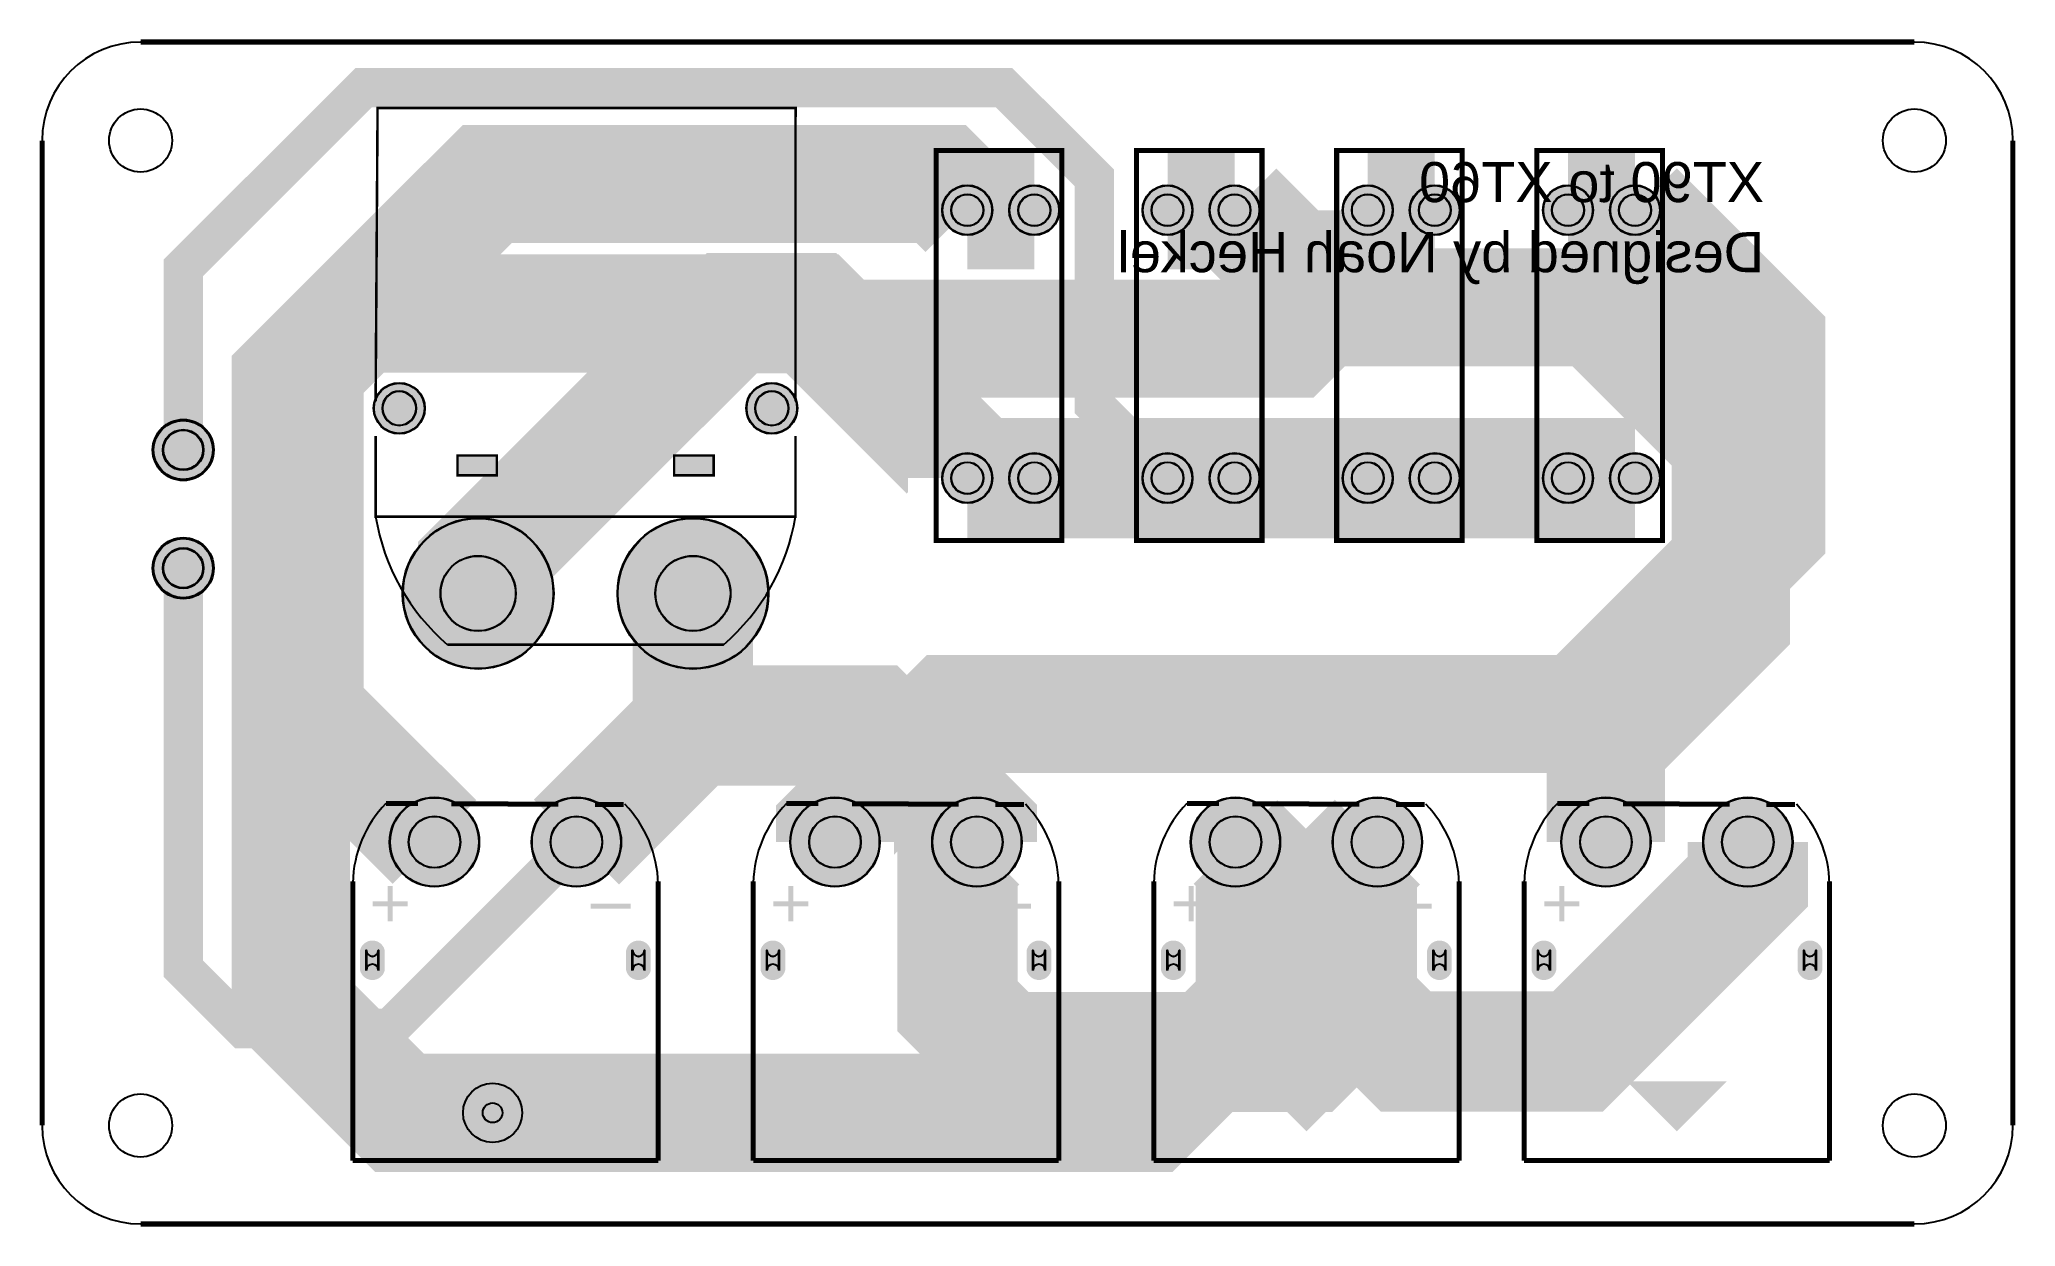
# Model space of a CAD drawing. Header units: millimetres. Extents: x 0 to 100, y -60 to 0.
import ezdxf

# ---------------------------------------------------------------- set-up
doc = ezdxf.new("R2010")
doc.units = ezdxf.units.MM
for name, color, linetype, true_color in [('BoardOutLine', 7, 'Continuous', 0xff00ff), ('BottomLayer', 7, 'Continuous', 0x0000ff), ('BottomSolderMaskLayer', 7, 'Continuous', 0xaa00ff), ('Document', 7, 'Continuous', 0xffffff), ('Hole', 7, 'Continuous', 0x222222), ('Multi-Layer', 7, 'Continuous', 0xc0c0c0), ('TopLayer', 7, 'Continuous', 0xff0000), ('TopSilkLayer', 7, 'Continuous', 0xffcc00), ('TopSolderMaskLayer', 7, 'Continuous', 0x800080)]:
    doc.layers.add(name, color=color, linetype=linetype, true_color=true_color)
doc.styles.get("Standard").update_dxf_attribs({"font": 'arial.ttf'})

msp = doc.modelspace()

# ---------------------------------------------------------------- hatches: boundary and pattern name
at = {"layer": 'BottomSolderMaskLayer'}
for points in [[(45.6689738379477, -8.536703073406102, 1), (48.219773939547906, -8.536703073406102, 1)], [(49.06902463804926, -8.536703073406102, 1), (51.61982473964946, -8.536703073406102, 1)], [(55.828994157988234, -8.536703073406102, 1), (58.37979425958844, -8.536703073406102, 1)], [(59.229044958090014, -8.536703073406102, 1), (61.77984505969022, -8.536703073406102, 1)], [(65.98901447802899, -8.536703073406102, 1), (68.5398145796292, -8.536703073406102, 1)], [(69.38906527813054, -8.536703073406102, 1), (71.93986537973075, -8.536703073406102, 1)], [(76.14903479806952, -8.536703073406102, 1), (78.69983489966972, -8.536703073406102, 1)], [(79.5490855981713, -8.536703073406102, 1), (82.0998856997715, -8.536703073406102, 1)], [(16.826276352552668, -18.592837185674398, 1), (19.42620015240027, -18.592837185674398, 1)], [(35.726454152908445, -18.592837185674398, 1), (38.32637795275605, -18.592837185674398, 1)], [(5.613538227076446, -20.7086614173229, 1), (8.715138430276852, -20.7086614173229, 1)], [(45.6689738379477, -22.13665227330455, 1), (48.219773939547906, -22.13665227330455, 1)], [(49.06902463804926, -22.13665227330455, 1), (51.61982473964946, -22.13665227330455, 1)], [(55.828994157988234, -22.13665227330455, 1), (58.37979425958844, -22.13665227330455, 1)], [(59.229044958090014, -22.13665227330455, 1), (61.77984505969022, -22.13665227330455, 1)], [(65.98901447802899, -22.13665227330455, 1), (68.5398145796292, -22.13665227330455, 1)], [(69.38906527813054, -22.13665227330455, 1), (71.93986537973075, -22.13665227330455, 1)], [(76.14903479806952, -22.13665227330455, 1), (78.69983489966972, -22.13665227330455, 1)], [(79.5490855981713, -22.13665227330455, 1), (82.0998856997715, -22.13665227330455, 1)], [(18.29122428244853, -27.992633985267958, 1), (25.96125222250441, -27.992633985267958, 1)], [(29.19140208280408, -27.992633985267958, 1), (36.861430022859956, -27.992633985267958, 1)], [(5.613538227076446, -26.7086614173229, 1), (8.715138430276852, -26.7086614173229, 1)], [(17.637363474727, -40.61264922529847, 1), (22.187376174752398, -40.61264922529847, 1)], [(24.837261874523666, -40.61264922529847, 1), (29.387274574549064, -40.61264922529847, 1)], [(37.957404114808284, -40.61264922529847, 1), (42.50741681483369, -40.61264922529847, 1)], [(45.15730251460495, -40.61264922529847, 1), (49.707315214630356, -40.61264922529847, 1)], [(58.27744475488957, -40.61264922529847, 1), (62.82745745491498, -40.61264922529847, 1)], [(65.47734315468624, -40.61264922529847, 1), (70.02735585471164, -40.61264922529847, 1)], [(77.07348234696478, -40.61264922529847, 1), (81.62349504699019, -40.61264922529847, 1)], [(84.27338074676145, -40.61264922529847, 1), (88.82339344678685, -40.61264922529847, 1)], [(17.387261874523848, -47.124015748031525, -0.7853981633974483), (16.137249174498447, -47.124015748031525), (16.137249174498447, -46.10128270256553, -0.7853981633974483), (17.387261874523848, -46.10128270256553)], [(30.887388874777844, -47.124015748031525, -0.7853981633974483), (29.637376174752443, -47.124015748031525), (29.637376174752443, -46.10128270256553, -0.7853981633974483), (30.887388874777844, -46.10128270256553)], [(37.70730251460513, -47.124015748031525, -0.7853981633974483), (36.45728981457974, -47.124015748031525), (36.45728981457974, -46.10128270256553, -0.7853981633974483), (37.70730251460513, -46.10128270256553)], [(51.20742951485913, -47.124015748031525, -0.7853981633974483), (49.957416814833735, -47.124015748031525), (49.957416814833735, -46.10128270256553, -0.7853981633974483), (51.20742951485913, -46.10128270256553)], [(58.02734315468642, -47.124015748031525, -0.7853981633974483), (56.777330454661026, -47.124015748031525), (56.777330454661026, -46.10128270256553, -0.7853981633974483), (58.02734315468642, -46.10128270256553)], [(71.52747015494042, -47.124015748031525, -0.7853981633974483), (70.27745745491502, -47.124015748031525), (70.27745745491502, -46.10128270256553, -0.7853981633974483), (71.52747015494042, -46.10128270256553)], [(76.82338074676163, -47.124015748031525, -0.7853981633974483), (75.57336804673623, -47.124015748031525), (75.57336804673623, -46.10128270256553, -0.7853981633974483), (76.82338074676163, -46.10128270256553)], [(90.32350774701563, -47.124015748031525, -0.7853981633974483), (89.07349504699023, -47.124015748031525), (89.07349504699023, -46.10128270256553, -0.7853981633974483), (90.32350774701563, -46.10128270256553)]]:
    msp.add_hatch(color=256, dxfattribs=at).paths.add_polyline_path(points)
at = {"layer": 'Document'}
for points in [[(21.104292608585183, -20.98694437388872), (23.00929641859284, -20.98694437388872), (23.00929641859284, -22.00294640589277), (21.104292608585183, -22.00294640589277)], [(32.148336296672596, -21.006426212852375), (34.05334010668025, -21.006426212852375), (34.05334010668025, -22.022428244856542), (32.148336296672596, -22.022428244856542)], [(16.781305562611124, -43.86664973329948), (16.781305562611124, -43.61264922529847), (17.543307086614277, -43.61264922529847), (17.543307086614277, -42.85064770129543), (17.797307594615177, -42.85064770129543), (17.797307594615177, -43.61264922529847), (18.55930911861833, -43.61264922529847), (18.55930911861833, -43.86664973329948), (17.797307594615177, -43.86664973329948), (17.797307594615177, -44.62865125730252), (17.543307086614277, -44.62865125730252), (17.543307086614277, -43.86664973329948)], [(37.10134620269241, -43.86664973329948), (37.10134620269241, -43.61264922529847), (37.863347726695565, -43.61264922529847), (37.863347726695565, -42.85064770129543), (38.117348234696465, -42.85064770129543), (38.117348234696465, -43.61264922529847), (38.87934975869962, -43.61264922529847), (38.87934975869962, -43.86664973329948), (38.117348234696465, -43.86664973329948), (38.117348234696465, -44.62865125730252), (37.863347726695565, -44.62865125730252), (37.863347726695565, -43.86664973329948)], [(57.4213868427737, -43.86664973329948), (57.4213868427737, -43.61264922529847), (58.18338836677685, -43.61264922529847), (58.18338836677685, -42.85064770129543), (58.43738887477775, -42.85064770129543), (58.43738887477775, -43.61264922529847), (59.199390398780906, -43.61264922529847), (59.199390398780906, -43.86664973329948), (58.43738887477775, -43.86664973329948), (58.43738887477775, -44.62865125730252), (58.18338836677685, -44.62865125730252), (58.18338836677685, -43.86664973329948)], [(76.21742443484891, -43.86664973329948), (76.21742443484891, -43.61264922529847), (76.97942595885206, -43.61264922529847), (76.97942595885206, -42.85064770129543), (77.23342646685296, -42.85064770129543), (77.23342646685296, -43.61264922529847), (77.99542799085611, -43.61264922529847), (77.99542799085611, -43.86664973329948), (77.23342646685296, -43.86664973329948), (77.23342646685296, -44.62865125730252), (76.97942595885206, -44.62865125730252), (76.97942595885206, -43.86664973329948)], [(27.830327660655485, -43.993649987300046), (27.830327660655485, -43.73964947929903), (29.86233172466359, -43.73964947929903), (29.86233172466359, -43.993649987300046)], [(48.15036830073677, -43.993649987300046), (48.15036830073677, -43.73964947929903), (50.18237236474488, -43.73964947929903), (50.18237236474488, -43.993649987300046)], [(68.47040894081806, -43.993649987300046), (68.47040894081806, -43.73964947929903), (70.50241300482617, -43.73964947929903), (70.50241300482617, -43.993649987300046)], [(87.26644653289304, -43.993649987300046), (87.26644653289304, -43.73964947929903), (89.29845059690138, -43.73964947929903), (89.29845059690138, -43.993649987300046)], [(20.972415544831165, -52.75676911353821), (26.05242570485143, -52.75676911353821), (23.512420624841297, -55.296774193548345)], [(41.29245618491245, -52.75676911353821), (46.37246634493272, -52.75676911353821), (43.832461264922586, -55.296774193548345)], [(61.61249682499374, -52.75676911353821), (66.692506985014, -52.75676911353821), (64.15250190500387, -55.296774193548345)], [(80.40853441706895, -52.75676911353821), (85.48854457708921, -52.75676911353821), (82.94853949707908, -55.296774193548345)]]:
    msp.add_hatch(color=256, dxfattribs=at).paths.add_polyline_path(points)
at = {"layer": 'Multi-Layer'}
for points in [[(45.694373888747805, -8.536703073406102, 1), (48.194373888747805, -8.536703073406102, 1)], [(49.09442468884936, -8.536703073406102, 1), (51.59442468884936, -8.536703073406102, 1)], [(55.854394208788335, -8.536703073406102, 1), (58.354394208788335, -8.536703073406102, 1)], [(59.254445008890116, -8.536703073406102, 1), (61.754445008890116, -8.536703073406102, 1)], [(66.01441452882909, -8.536703073406102, 1), (68.51441452882909, -8.536703073406102, 1)], [(69.41446532893065, -8.536703073406102, 1), (71.91446532893065, -8.536703073406102, 1)], [(76.17443484886962, -8.536703073406102, 1), (78.67443484886962, -8.536703073406102, 1)], [(79.5744856489714, -8.536703073406102, 1), (82.0744856489714, -8.536703073406102, 1)], [(16.85128270256537, -18.592837185674398, 1), (19.401193802387567, -18.592837185674398, 1)], [(35.75146050292115, -18.592837185674398, 1), (38.301371602743345, -18.592837185674398, 1)], [(45.694373888747805, -22.13665227330455, 1), (48.194373888747805, -22.13665227330455, 1)], [(49.09442468884936, -22.13665227330455, 1), (51.59442468884936, -22.13665227330455, 1)], [(55.854394208788335, -22.13665227330455, 1), (58.354394208788335, -22.13665227330455, 1)], [(59.254445008890116, -22.13665227330455, 1), (61.754445008890116, -22.13665227330455, 1)], [(66.01441452882909, -22.13665227330455, 1), (68.51441452882909, -22.13665227330455, 1)], [(69.41446532893065, -22.13665227330455, 1), (71.91446532893065, -22.13665227330455, 1)], [(76.17443484886962, -22.13665227330455, 1), (78.67443484886962, -22.13665227330455, 1)], [(79.5744856489714, -22.13665227330455, 1), (82.0744856489714, -22.13665227330455, 1)], [(18.316230632461227, -27.992633985267958, 1), (25.93624587249171, -27.992633985267958, 1)], [(29.216408432816777, -27.992633985267958, 1), (36.83642367284726, -27.992633985267958, 1)], [(17.6623698247397, -40.61264922529847, 1), (22.1623698247397, -40.61264922529847, 1)], [(24.862268224536365, -40.61264922529847, 1), (29.362268224536365, -40.61264922529847, 1)], [(37.98241046482099, -40.61264922529847, 1), (42.48241046482099, -40.61264922529847, 1)], [(45.18230886461765, -40.61264922529847, 1), (49.68230886461765, -40.61264922529847, 1)], [(58.302451104902275, -40.61264922529847, 1), (62.802451104902275, -40.61264922529847, 1)], [(65.50234950469894, -40.61264922529847, 1), (70.00234950469894, -40.61264922529847, 1)], [(77.09848869697748, -40.61264922529847, 1), (81.59848869697748, -40.61264922529847, 1)], [(84.29838709677415, -40.61264922529847, 1), (88.79838709677415, -40.61264922529847, 1)], [(17.36225552451115, -47.11264922529847, -0.7853981633974483), (16.162255524511146, -47.11264922529847), (16.162255524511146, -46.11264922529847, -0.7853981633974483), (17.36225552451115, -46.11264922529847)], [(30.862382524765145, -47.11264922529847, -0.7853981633974483), (29.662382524765142, -47.11264922529847), (29.662382524765142, -46.11264922529847, -0.7853981633974483), (30.862382524765145, -46.11264922529847)], [(37.68229616459244, -47.11264922529847, -0.7853981633974483), (36.482296164592434, -47.11264922529847), (36.482296164592434, -46.11264922529847, -0.7853981633974483), (37.68229616459244, -46.11264922529847)], [(51.18242316484643, -47.11264922529847, -0.7853981633974483), (49.98242316484643, -47.11264922529847), (49.98242316484643, -46.11264922529847, -0.7853981633974483), (51.18242316484643, -46.11264922529847)], [(58.002336804673725, -47.11264922529847, -0.7853981633974483), (56.80233680467372, -47.11264922529847), (56.80233680467372, -46.11264922529847, -0.7853981633974483), (58.002336804673725, -46.11264922529847)], [(71.50246380492771, -47.11264922529847, -0.7853981633974483), (70.30246380492773, -47.11264922529847), (70.30246380492773, -46.11264922529847, -0.7853981633974483), (71.50246380492771, -46.11264922529847)], [(76.79837439674893, -47.11264922529847, -0.7853981633974483), (75.59837439674894, -47.11264922529847), (75.59837439674894, -46.11264922529847, -0.7853981633974483), (76.79837439674893, -46.11264922529847)], [(90.29850139700292, -47.11264922529847, -0.7853981633974483), (89.09850139700293, -47.11264922529847), (89.09850139700293, -46.11264922529847, -0.7853981633974483), (90.29850139700292, -46.11264922529847)]]:
    msp.add_hatch(color=256, dxfattribs=at).paths.add_polyline_path(points)
at = {"layer": 'TopSolderMaskLayer'}
for points in [[(45.6689738379477, -8.536703073406102, 1), (48.219773939547906, -8.536703073406102, 1)], [(49.06902463804926, -8.536703073406102, 1), (51.61982473964946, -8.536703073406102, 1)], [(55.828994157988234, -8.536703073406102, 1), (58.37979425958844, -8.536703073406102, 1)], [(59.229044958090014, -8.536703073406102, 1), (61.77984505969022, -8.536703073406102, 1)], [(65.98901447802899, -8.536703073406102, 1), (68.5398145796292, -8.536703073406102, 1)], [(69.38906527813054, -8.536703073406102, 1), (71.93986537973075, -8.536703073406102, 1)], [(76.14903479806952, -8.536703073406102, 1), (78.69983489966972, -8.536703073406102, 1)], [(79.5490855981713, -8.536703073406102, 1), (82.0998856997715, -8.536703073406102, 1)], [(16.826276352552668, -18.592837185674398, 1), (19.42620015240027, -18.592837185674398, 1)], [(35.726454152908445, -18.592837185674398, 1), (38.32637795275605, -18.592837185674398, 1)], [(5.613538227076446, -20.7086614173229, 1), (8.715138430276852, -20.7086614173229, 1)], [(45.6689738379477, -22.13665227330455, 1), (48.219773939547906, -22.13665227330455, 1)], [(49.06902463804926, -22.13665227330455, 1), (51.61982473964946, -22.13665227330455, 1)], [(55.828994157988234, -22.13665227330455, 1), (58.37979425958844, -22.13665227330455, 1)], [(59.229044958090014, -22.13665227330455, 1), (61.77984505969022, -22.13665227330455, 1)], [(65.98901447802899, -22.13665227330455, 1), (68.5398145796292, -22.13665227330455, 1)], [(69.38906527813054, -22.13665227330455, 1), (71.93986537973075, -22.13665227330455, 1)], [(76.14903479806952, -22.13665227330455, 1), (78.69983489966972, -22.13665227330455, 1)], [(79.5490855981713, -22.13665227330455, 1), (82.0998856997715, -22.13665227330455, 1)], [(18.29122428244853, -27.992633985267958, 1), (25.96125222250441, -27.992633985267958, 1)], [(29.19140208280408, -27.992633985267958, 1), (36.861430022859956, -27.992633985267958, 1)], [(5.613538227076446, -26.7086614173229, 1), (8.715138430276852, -26.7086614173229, 1)], [(17.637363474727, -40.61264922529847, 1), (22.187376174752398, -40.61264922529847, 1)], [(24.837261874523666, -40.61264922529847, 1), (29.387274574549064, -40.61264922529847, 1)], [(37.957404114808284, -40.61264922529847, 1), (42.50741681483369, -40.61264922529847, 1)], [(45.15730251460495, -40.61264922529847, 1), (49.707315214630356, -40.61264922529847, 1)], [(58.27744475488957, -40.61264922529847, 1), (62.82745745491498, -40.61264922529847, 1)], [(65.47734315468624, -40.61264922529847, 1), (70.02735585471164, -40.61264922529847, 1)], [(77.07348234696478, -40.61264922529847, 1), (81.62349504699019, -40.61264922529847, 1)], [(84.27338074676145, -40.61264922529847, 1), (88.82339344678685, -40.61264922529847, 1)], [(17.387261874523848, -47.124015748031525, -0.7853981633974483), (16.137249174498447, -47.124015748031525), (16.137249174498447, -46.10128270256553, -0.7853981633974483), (17.387261874523848, -46.10128270256553)], [(30.887388874777844, -47.124015748031525, -0.7853981633974483), (29.637376174752443, -47.124015748031525), (29.637376174752443, -46.10128270256553, -0.7853981633974483), (30.887388874777844, -46.10128270256553)], [(37.70730251460513, -47.124015748031525, -0.7853981633974483), (36.45728981457974, -47.124015748031525), (36.45728981457974, -46.10128270256553, -0.7853981633974483), (37.70730251460513, -46.10128270256553)], [(51.20742951485913, -47.124015748031525, -0.7853981633974483), (49.957416814833735, -47.124015748031525), (49.957416814833735, -46.10128270256553, -0.7853981633974483), (51.20742951485913, -46.10128270256553)], [(58.02734315468642, -47.124015748031525, -0.7853981633974483), (56.777330454661026, -47.124015748031525), (56.777330454661026, -46.10128270256553, -0.7853981633974483), (58.02734315468642, -46.10128270256553)], [(71.52747015494042, -47.124015748031525, -0.7853981633974483), (70.27745745491502, -47.124015748031525), (70.27745745491502, -46.10128270256553, -0.7853981633974483), (71.52747015494042, -46.10128270256553)], [(76.82338074676163, -47.124015748031525, -0.7853981633974483), (75.57336804673623, -47.124015748031525), (75.57336804673623, -46.10128270256553, -0.7853981633974483), (76.82338074676163, -46.10128270256553)], [(90.32350774701563, -47.124015748031525, -0.7853981633974483), (89.07349504699023, -47.124015748031525), (89.07349504699023, -46.10128270256553, -0.7853981633974483), (90.32350774701563, -46.10128270256553)]]:
    msp.add_hatch(color=256, dxfattribs=at).paths.add_polyline_path(points)

# ---------------------------------------------------------------- linework, layer by layer
at = {"layer": 'BoardOutLine', "const_width": 0.25400050800101603}
for points in [[(5, 0), (95, 0)], [(0, -55), (0, -5)], [(100, -5), (100, -55)], [(95, -60), (5, -60)]]:
    msp.add_lwpolyline(points, dxfattribs=at)
at = {"layer": 'BoardOutLine'}
for centre, start, end in [((5, -5), 90, 180), ((94.99999999999977, -5), 0, 90), ((5, -54.999999999999886), 180.00000000000017, 270), ((94.99999999999977, -54.999999999999886), 270, 0)]:
    msp.add_arc(centre, 5, start, end, dxfattribs=at)
at = {"layer": 'BottomLayer'}
for points, const_width in [([(57.10434340868687, -22.13667767335528), (53.39245618491259, -18.424714249428575), (53.39245618491259, -6.8966471932943705), (48.82044704089412, -2.324638049276018), (16.30838201676397, -2.324638049276018), (7.164363728727494, -11.46865633731261), (7.164363728727494, -20.70861061722121)], 2), ([(22.86004572009142, -54.356108712217406), (18.135864871729837, -54.356108712217406), (12.617475234950462, -48.83774447548899), (12.617475234950462, -17.18138176276352), (22.588798577597117, -7.210058420116866), (45.617780035560145, -7.210058420116866), (46.94432308864634, -8.53667767335537)], 6.000000000000001), ([(79.34848869697748, -40.612674625349314), (79.34848869697748, -35.66245872491743), (85.68882397764787, -29.322123444246927), (85.68882397764787, -20.26131572263148), (78.89593599187197, -13.46835153670304), (65.4361442722884, -13.46835153670304), (60.50447040894096, -8.53667767335537)], 6.000000000000001), ([(22.126187452375007, -27.99240538481081), (22.126187452375007, -26.63830327660662), (34.99415798831592, -13.770408940817902), (39.04142748285517, -13.770408940817902), (46.94432308864634, -21.67332994665992), (46.94432308864634, -22.13667767335528)], 6.000000000000001), ([(67.26436372872763, -22.13667767335528), (60.50447040894096, -22.13667767335528)], 6.000000000000001), ([(33.0263906527814, -27.99240538481081), (33.0263906527814, -34.698552197104505)], 6.000000000000001), ([(33.0263906527814, -34.698552197104505), (27.112319024638055, -40.612674625349314)], 6.000000000000001), ([(47.43235966471934, -40.612674625349314), (47.43235966471934, -39.99497078994159), (42.135941071882144, -34.698552197104505), (33.0263906527814, -34.698552197104505)], 6.000000000000001), ([(66.70353060706111, -48.75488950977899), (64.18920497841009, -51.269291338582775), (48.77515875031759, -51.269291338582775), (46.447371094742266, -48.94130048260104), (46.447371094742266, -41.59766319532639), (47.43235966471934, -40.612674625349314)], 6.000000000000001), ([(86.54843789687584, -40.612674625349314), (86.54843789687584, -42.62458724917451), (77.92458724917446, -51.24838709677431), (69.1971551943102, -51.24838709677431), (66.70353060706111, -48.75488950977899)], 6.000000000000001), ([(66.70353060706111, -48.75488950977899), (66.70353060706111, -41.66141732283472), (67.75240030480063, -40.612674625349314)], 6.000000000000001)]:
    msp.add_lwpolyline(points, dxfattribs=dict(at, const_width=const_width))
at = {"layer": 'BottomSolderMaskLayer', "const_width": 6.101600203200407}
for points in [[(22.125984251968475, -27.993395986792052), (22.125984251968475, -26.63957327914659), (27.449834899669668, -21.315722631445283), (34.99364998730016, -13.769367538735082), (39.0424180848363, -13.769367538735082), (46.944373888747805, -21.67386334772675), (46.944373888747805, -22.13614427228856)], [(22.126187452375007, -27.99240538481081), (22.126187452375007, -26.63830327660662), (34.99415798831592, -13.770408940817902), (39.04142748285517, -13.770408940817902), (46.94432308864634, -21.67332994665992), (46.94432308864634, -22.13667767335528)], [(67.26436372872763, -22.13667767335528), (60.50447040894096, -22.13667767335528)], [(67.26436372872763, -22.13667767335528), (60.50447040894096, -22.13667767335528)], [(33.0263906527814, -27.99240538481081), (33.0263906527814, -34.698552197104505)], [(33.0263906527814, -34.698552197104505), (27.112319024638055, -40.612674625349314)], [(47.43235966471934, -40.612674625349314), (47.43235966471934, -39.99497078994159), (42.135941071882144, -34.698552197104505), (33.0263906527814, -34.698552197104505)], [(66.70353060706111, -48.75488950977899), (64.18920497841009, -51.269291338582775), (48.77515875031759, -51.269291338582775), (46.447371094742266, -48.94130048260104), (46.447371094742266, -41.59766319532639), (47.43235966471934, -40.612674625349314)], [(66.70353060706111, -48.75488950977899), (66.70353060706111, -41.66141732283472), (67.75240030480063, -40.612674625349314)], [(86.54843789687584, -40.612674625349314), (86.54843789687584, -42.62458724917451), (77.92458724917446, -51.24838709677431), (69.1971551943102, -51.24838709677431), (66.70353060706111, -48.75488950977899)]]:
    msp.add_lwpolyline(points, dxfattribs=at)
at = {"layer": 'BottomSolderMaskLayer'}
for points in [[(18.126367743650917, -17.725893772984907), (18.12610876130225, -17.725893772984907)], [(37.026545544006694, -17.725893772984907), (37.02628656165757, -17.725893772984907)], [(18.126367743650917, -19.459003651317428), (18.12610876130225, -19.459003651317428)], [(37.026545544006694, -19.459003651317428), (37.02628656165757, -19.459003651317428)], [(16.4499904774003, -47.12411965791671), (16.4499904774003, -46.10138661245071)], [(17.074996827412996, -47.12411965791671), (17.074996827412996, -46.10138661245071)], [(29.94985289110364, -47.12411965791671), (29.94985289110364, -46.10138661245071)], [(30.574859241116336, -47.12411965791671), (30.574859241116336, -46.10138661245071)], [(36.770031117481814, -47.12411965791671), (36.770031117481814, -46.10138661245071)], [(37.39503746749451, -47.12411965791671), (37.39503746749451, -46.10138661245071)], [(50.26989353118493, -47.12411965791671), (50.26989353118493, -46.10138661245071)], [(50.894899881197624, -47.12411965791671), (50.894899881197624, -46.10138661245071)], [(57.0900717575631, -47.12411965791671), (57.0900717575631, -46.10138661245071)], [(57.7150781075758, -47.12411965791671), (57.7150781075758, -46.10138661245071)], [(70.58993417126621, -47.12411965791671), (70.58993417126621, -46.10138661245071)], [(71.21494052127892, -47.12411965791671), (71.21494052127892, -46.10138661245071)], [(75.8861093496383, -47.12411965791671), (75.8861093496383, -46.10138661245071)], [(76.51111569965101, -47.12411965791671), (76.51111569965101, -46.10138661245071)], [(89.38597176334142, -47.12411965791671), (89.38597176334142, -46.10138661245071)], [(90.01097811335413, -47.12411965791671), (90.01097811335413, -46.10138661245071)]]:
    msp.add_lwpolyline(points, close=True, dxfattribs=at)
for centre, radius in [((46.944373888747805, -8.536703073406102), 1.2754000508001015), ((46.944424688849494, -8.536652273304526), 0.816256032512065), ((50.34442468884936, -8.536703073406102), 1.2754000508001015), ((50.34442468884936, -8.536652273304526), 0.816256032512065), ((57.104394208788335, -8.536703073406102), 1.2754000508001015), ((57.104445008890025, -8.536652273304526), 0.816256032512065), ((60.504445008890116, -8.536703073406102), 1.2754000508001015), ((60.504445008890116, -8.536652273304526), 0.816256032512065), ((67.26441452882909, -8.536703073406102), 1.2754000508001015), ((67.26446532893078, -8.536652273304526), 0.816256032512065), ((70.66446532893065, -8.536703073406102), 1.2754000508001015), ((70.66446532893065, -8.536652273304526), 0.816256032512065), ((77.42443484886962, -8.536703073406102), 1.2754000508001015), ((77.42448564897131, -8.536652273304526), 0.816256032512065), ((80.8244856489714, -8.536703073406102), 1.2754000508001015), ((80.8244856489714, -8.536652273304526), 0.816256032512065), ((18.12623825247647, -18.592837185674398), 1.2999618999238), ((37.026416052832246, -18.592837185674398), 1.2999618999238), ((7.164338328676649, -20.7086614173229), 1.5508001016002035), ((7.164338328676649, -20.7086614173229), 1.0338667344001355), ((46.944373888747805, -22.13665227330455), 1.2754000508001015), ((50.34442468884936, -22.13665227330455), 1.2754000508001015), ((57.104394208788335, -22.13665227330455), 1.2754000508001015), ((60.504445008890116, -22.13665227330455), 1.2754000508001015), ((67.26441452882909, -22.13665227330455), 1.2754000508001015), ((70.66446532893065, -22.13665227330455), 1.2754000508001015), ((77.42443484886962, -22.13665227330455), 1.2754000508001015), ((80.8244856489714, -22.13665227330455), 1.2754000508001015), ((46.944424688849494, -22.13665227330455), 0.816256032512065), ((50.34442468884936, -22.13665227330455), 0.816256032512065), ((57.104445008890025, -22.13665227330455), 0.816256032512065), ((60.504445008890116, -22.13665227330455), 0.816256032512065), ((67.26446532893078, -22.13665227330455), 0.816256032512065), ((70.66446532893065, -22.13665227330455), 0.816256032512065), ((77.42448564897131, -22.13665227330455), 0.816256032512065), ((80.8244856489714, -22.13665227330455), 0.816256032512065), ((22.12623825247647, -27.992633985267958), 3.83501397002794), ((33.02641605283202, -27.992633985267958), 3.83501397002794), ((7.164338328676649, -26.7086614173229), 1.5508001016002035), ((7.164338328676649, -26.7086614173229), 1.0338667344001355), ((22.12623825247647, -27.992379984760078), 1.9124703333333333), ((33.02641605283202, -27.992379984760078), 1.9124703333333333), ((19.9123698247397, -40.61264922529847), 2.2750063500127005), ((27.112268224536365, -40.61264922529847), 2.2750063500127005), ((40.23241046482099, -40.61264922529847), 2.2750063500127005), ((47.43230886461765, -40.61264922529847), 2.2750063500127005), ((60.552451104902275, -40.61264922529847), 2.2750063500127005), ((67.75234950469894, -40.61264922529847), 2.2750063500127005), ((79.34848869697748, -40.61264922529847), 2.2750063500127005), ((86.54838709677415, -40.61264922529847), 2.2750063500127005), ((19.912496824993468, -40.612776225552466), 1.3144481133406714), ((27.1123444246889, -40.612776225552466), 1.3144481133406714), ((40.232537465074756, -40.612776225552466), 1.3144481133406714), ((47.43238506476996, -40.612776225552466), 1.3144481133406714), ((60.552578105156044, -40.612776225552466), 1.3144481133406714), ((67.75242570485125, -40.612776225552466), 1.3144481133406714), ((79.34861569723125, -40.612776225552466), 1.3144481133406714), ((86.54846329692646, -40.612776225552466), 1.3144481133406714)]:
    msp.add_circle(centre, radius, dxfattribs=at)
for centre, radius, start, end in [((18.12610876130225, -18.592448712151167), 0.8665549391662586, 90, 270), ((18.126367743650917, -18.592448712151167), 0.8665549391662586, 270, 90), ((37.02628656165757, -18.592448712151167), 0.8665549391662586, 90, 270), ((37.026545544006694, -18.592448712151167), 0.8665549391662586, 270, 90), ((16.762493652406647, -46.10138661245071), 0.31250317500635005, 180, 360), ((30.262356066109987, -46.10138661245071), 0.31250317500635005, 180, 360), ((37.08253429248816, -46.10138661245071), 0.31250317500635005, 180, 360), ((50.582396706191275, -46.10138661245071), 0.31250317500635005, 180, 360), ((57.40257493256945, -46.10138661245071), 0.31250317500635005, 180, 360), ((70.90243734627256, -46.10138661245071), 0.31250317500635005, 180, 360), ((76.19861252464466, -46.10138661245071), 0.31250317500635005, 180, 360), ((89.69847493834777, -46.10138661245071), 0.31250317500635005, 180, 360), ((16.762493652406647, -47.12411965791671), 0.31250317500635005, 360, 180), ((30.262356066109987, -47.12411965791671), 0.31250317500635005, 360, 180), ((37.08253429248816, -47.12411965791671), 0.31250317500635005, 360, 180), ((50.582396706191275, -47.12411965791671), 0.31250317500635005, 360, 180), ((57.40257493256945, -47.12411965791671), 0.31250317500635005, 360, 180), ((70.90243734627256, -47.12411965791671), 0.31250317500635005, 360, 180), ((76.19861252464466, -47.12411965791671), 0.31250317500635005, 360, 180), ((89.69847493834777, -47.12411965791671), 0.31250317500635005, 360, 180)]:
    msp.add_arc(centre, radius, start, end, dxfattribs=at)
at = {"layer": 'Document', "const_width": 0.12700025400050802}
for points in [[(21.326390652781356, -30.592354584709256), (23.07642875285751, -30.592354584709256)], [(32.07622555245098, -30.592354584709256), (33.82626365252736, -30.592354584709256)]]:
    msp.add_lwpolyline(points, dxfattribs=at)
at = {"layer": 'Hole'}
msp.add_circle((22.86004572009142, -54.356108712217406), 0.5, dxfattribs=at)
at = {"layer": 'Multi-Layer'}
for points in [[(18.126365252730466, -17.74257048514101), (18.126111252222472, -17.74257048514101)], [(37.02654305308624, -17.74257048514101), (37.02628905257802, -17.74257048514101)], [(18.126365252730466, -19.442341884683806), (18.126111252222472, -19.442341884683806)], [(37.02654305308624, -19.442341884683806), (37.02628905257802, -19.442341884683806)], [(16.462484124968295, -47.11275082550162), (16.462484124968295, -46.112750825501735)], [(17.062484124968297, -47.11275082550162), (17.062484124968297, -46.112750825501735)], [(29.9623571247143, -47.11275082550162), (29.9623571247143, -46.112750825501735)], [(30.5623571247143, -47.11275082550162), (30.5623571247143, -46.112750825501735)], [(36.78252476504959, -47.11275082550162), (36.78252476504959, -46.112750825501735)], [(37.38252476504958, -47.11275082550162), (37.38252476504958, -46.112750825501735)], [(50.28239776479559, -47.11275082550162), (50.28239776479559, -46.112750825501735)], [(50.882397764795584, -47.11275082550162), (50.882397764795584, -46.112750825501735)], [(57.102565405130875, -47.11275082550162), (57.102565405130875, -46.112750825501735)], [(57.70256540513087, -47.11275082550162), (57.70256540513087, -46.112750825501735)], [(70.60243840487688, -47.11275082550162), (70.60243840487688, -46.112750825501735)], [(71.20243840487687, -47.11275082550162), (71.20243840487687, -46.112750825501735)], [(75.89860299720608, -47.11275082550162), (75.89860299720608, -46.112750825501735)], [(76.49860299720608, -47.11275082550162), (76.49860299720608, -46.112750825501735)], [(89.39847599695209, -47.11275082550162), (89.39847599695209, -46.112750825501735)], [(89.99847599695208, -47.11275082550162), (89.99847599695208, -46.112750825501735)]]:
    msp.add_lwpolyline(points, close=True, dxfattribs=at)
for centre, radius in [((5, -5), 1.6), ((95, -5), 1.6), ((46.944373888747805, -8.536703073406102), 1.25), ((46.944424688849494, -8.536652273304526), 0.8), ((50.34442468884936, -8.536703073406102), 1.25), ((50.34442468884936, -8.536652273304526), 0.8), ((57.104394208788335, -8.536703073406102), 1.25), ((57.104445008890025, -8.536652273304526), 0.8), ((60.504445008890116, -8.536703073406102), 1.25), ((60.504445008890116, -8.536652273304526), 0.8), ((67.26441452882909, -8.536703073406102), 1.25), ((67.26446532893078, -8.536652273304526), 0.8), ((70.66446532893065, -8.536703073406102), 1.25), ((70.66446532893065, -8.536652273304526), 0.8), ((77.42443484886962, -8.536703073406102), 1.25), ((77.42448564897131, -8.536652273304526), 0.8), ((80.8244856489714, -8.536703073406102), 1.25), ((80.8244856489714, -8.536652273304526), 0.8), ((18.12623825247647, -18.592837185674398), 1.2749555499111), ((37.026416052832246, -18.592837185674398), 1.2749555499111), ((7.164338328676649, -20.7086614173229), 1.5000000000000002), ((7.164338328676649, -20.7086614173229), 1), ((46.944373888747805, -22.13665227330455), 1.25), ((50.34442468884936, -22.13665227330455), 1.25), ((57.104394208788335, -22.13665227330455), 1.25), ((60.504445008890116, -22.13665227330455), 1.25), ((67.26441452882909, -22.13665227330455), 1.25), ((70.66446532893065, -22.13665227330455), 1.25), ((77.42443484886962, -22.13665227330455), 1.25), ((80.8244856489714, -22.13665227330455), 1.25), ((46.944424688849494, -22.13665227330455), 0.8), ((50.34442468884936, -22.13665227330455), 0.8), ((57.104445008890025, -22.13665227330455), 0.8), ((60.504445008890116, -22.13665227330455), 0.8), ((67.26446532893078, -22.13665227330455), 0.8), ((70.66446532893065, -22.13665227330455), 0.8), ((77.42448564897131, -22.13665227330455), 0.8), ((80.8244856489714, -22.13665227330455), 0.8), ((22.12623825247647, -27.992633985267958), 3.8100076200152406), ((33.02641605283202, -27.992633985267958), 3.8100076200152406), ((7.164338328676649, -26.7086614173229), 1.5000000000000002), ((7.164338328676649, -26.7086614173229), 1), ((22.12623825247647, -27.992379984760078), 1.9000000000000001), ((33.02641605283202, -27.992379984760078), 1.9000000000000001), ((19.9123698247397, -40.61264922529847), 2.2500000000000004), ((27.112268224536365, -40.61264922529847), 2.2500000000000004), ((40.23241046482099, -40.61264922529847), 2.2500000000000004), ((47.43230886461765, -40.61264922529847), 2.2500000000000004), ((60.552451104902275, -40.61264922529847), 2.2500000000000004), ((67.75234950469894, -40.61264922529847), 2.2500000000000004), ((79.34848869697748, -40.61264922529847), 2.2500000000000004), ((86.54838709677415, -40.61264922529847), 2.2500000000000004), ((19.912496824993468, -40.612776225552466), 1.3000000000000003), ((27.1123444246889, -40.612776225552466), 1.3000000000000003), ((40.232537465074756, -40.612776225552466), 1.3000000000000003), ((47.43238506476996, -40.612776225552466), 1.3000000000000003), ((60.552578105156044, -40.612776225552466), 1.3000000000000003), ((67.75242570485125, -40.612776225552466), 1.3000000000000003), ((79.34861569723125, -40.612776225552466), 1.3000000000000003), ((86.54846329692646, -40.612776225552466), 1.3000000000000003), ((22.86004572009142, -54.356108712217406), 1.5000000000000002), ((5, -55), 1.6), ((95, -55), 1.6)]:
    msp.add_circle(centre, radius, dxfattribs=at)
for centre, radius, start, end in [((18.126111252222472, -18.592456184912407), 0.8498856997713997, 90, 270), ((18.126365252730466, -18.592456184912407), 0.8498856997713997, 270, 90), ((37.02628905257802, -18.592456184912407), 0.8498856997713997, 90, 270), ((37.02654305308624, -18.592456184912407), 0.8498856997713997, 270, 90), ((16.762484124968296, -46.112750825501735), 0.30000000000000004, 180, 360), ((30.2623571247143, -46.112750825501735), 0.30000000000000004, 180, 360), ((37.082524765049584, -46.112750825501735), 0.30000000000000004, 180, 360), ((50.58239776479559, -46.112750825501735), 0.30000000000000004, 180, 360), ((57.40256540513087, -46.112750825501735), 0.30000000000000004, 180, 360), ((70.90243840487688, -46.112750825501735), 0.30000000000000004, 180, 360), ((76.19860299720608, -46.112750825501735), 0.30000000000000004, 180, 360), ((89.69847599695208, -46.112750825501735), 0.30000000000000004, 180, 360), ((16.762484124968296, -47.11275082550162), 0.30000000000000004, 360, 180), ((30.2623571247143, -47.11275082550162), 0.30000000000000004, 360, 180), ((37.082524765049584, -47.11275082550162), 0.30000000000000004, 360, 180), ((50.58239776479559, -47.11275082550162), 0.30000000000000004, 360, 180), ((57.40256540513087, -47.11275082550162), 0.30000000000000004, 360, 180), ((70.90243840487688, -47.11275082550162), 0.30000000000000004, 360, 180), ((76.19860299720608, -47.11275082550162), 0.30000000000000004, 360, 180), ((89.69847599695208, -47.11275082550162), 0.30000000000000004, 360, 180)]:
    msp.add_arc(centre, radius, start, end, dxfattribs=at)
at = {"layer": 'TopLayer'}
for points, const_width in [([(67.26436372872763, -8.53667767335537), (67.26436372872763, -11.04958089916181), (63.25430530861058, -15.05963931927863), (40.44734569469142, -15.05963931927863), (39.17200914401815, -13.784302768605471), (16.092684785369556, -13.784302768605471), (13.326162052324207, -16.550901701803355), (13.326162052324207, -34.02646685293371), (19.9123698247397, -40.612674625349314)], 6.000000000000001), ([(40.23241046482099, -40.612674625349314), (40.23241046482099, -40.012954025908016), (46.134569469139024, -34.11079502158998), (78.08333756667525, -34.11079502158998), (87.47886715773438, -24.71531623063254), (87.47886715773438, -15.190982981966044), (80.82451104902225, -8.53667767335537)], 6.000000000000001), ([(46.94432308864634, -8.53667767335537), (50.3444500889002, -8.53667767335537)], 6.000000000000001), ([(57.10434340868687, -8.53667767335537), (60.50447040894096, -8.53667767335537)], 6.000000000000001), ([(67.26436372872763, -8.53667767335537), (70.66449072898149, -8.53667767335537)], 6.000000000000001), ([(77.42438404876816, -8.53667767335537), (80.82451104902225, -8.53667767335537)], 6.000000000000001), ([(46.94432308864634, -22.13667767335528), (50.3444500889002, -22.13667767335528)], 6.000000000000001), ([(57.10434340868687, -22.13667767335528), (50.3444500889002, -22.13667767335528)], 6.000000000000001), ([(60.50447040894096, -22.13667767335528), (57.10434340868687, -22.13667767335528)], 6.000000000000001), ([(67.26436372872763, -22.13667767335528), (70.66449072898149, -22.13667767335528)], 6.000000000000001), ([(77.42438404876816, -22.13667767335528), (70.66449072898149, -22.13667767335528)], 6.000000000000001), ([(80.82451104902225, -22.13667767335528), (77.42438404876816, -22.13667767335528)], 6.000000000000001), ([(27.112319024638055, -40.612674625349314), (17.6482092964186, -50.07673355346708), (10.212369824739653, -50.07673355346708), (7.164363728727494, -47.02872745745492), (7.164363728727494, -26.708686817373632)], 2), ([(60.552451104902275, -40.612674625349314), (61.536703073406215, -41.596926593853254), (61.536703073406215, -48.93299466598933), (56.11351282702549, -54.356108712217406), (22.86004572009142, -54.356108712217406)], 6.000000000000001)]:
    msp.add_lwpolyline(points, dxfattribs=dict(at, const_width=const_width))
at = {"layer": 'TopSilkLayer'}
for points, const_width in [([(16.926339852679803, -18.24231648463308), (17.02438404876807, -3.3543307086614504), (38.23342646685296, -3.3543307086614504), (38.22631445262891, -18.24231648463308)], 0.12700025400050802), ([(16.926339852679803, -19.99235458470912), (16.926339852679803, -24.092456184912407), (38.22631445262891, -24.092456184912407), (38.22631445262891, -19.99235458470912)], 0.12700025400050802), ([(20.576301752603513, -30.592354584709256), (21.326390652781356, -30.592354584709256)], 0.12700025400050802), ([(23.07642875285751, -30.592354584709256), (32.07622555245098, -30.592354584709256)], 0.12700025400050802), ([(33.82626365252736, -30.592354584709256), (34.576352552704975, -30.592354584709256)], 0.12700025400050802), ([(17.450444500889034, -38.64770129540261), (19.071145542291106, -38.656210312420626)], 0.25400050800101603), ([(20.774117348234768, -38.66517653035305), (26.188646177292412, -38.693624587249246)], 0.25400050800101603), ([(28.056007112014413, -38.70345440690892), (29.506019812039767, -38.71107442214884)], 0.25400050800101603), ([(37.77048514097032, -38.64770129540261), (39.391186182372394, -38.656210312420626)], 0.25400050800101603), ([(41.094157988316056, -38.66517653035305), (46.5086868173737, -38.693624587249246)], 0.25400050800101603), ([(48.376047752095474, -38.70345440690892), (49.826060452121055, -38.71107442214884)], 0.25400050800101603), ([(58.09052578105161, -38.64770129540261), (59.71122682245368, -38.656210312420626)], 0.25400050800101603), ([(61.414198628397344, -38.66517653035305), (66.82872745745499, -38.693624587249246)], 0.25400050800101603), ([(68.69608839217676, -38.70345440690892), (70.14610109220234, -38.71107442214884)], 0.25400050800101603), ([(76.88656337312682, -38.64770129540261), (78.50726441452889, -38.656210312420626)], 0.25400050800101603), ([(80.21023622047232, -38.66517653035305), (85.6247650495302, -38.693624587249246)], 0.25400050800101603), ([(87.49212598425197, -38.70345440690892), (88.94213868427755, -38.71107442214884)], 0.25400050800101603), ([(15.762433324866606, -56.778181356362666), (15.762433324866606, -42.61275082550162)], 0.25400050800101603), ([(31.26240792481599, -56.778181356362666), (31.26240792481599, -42.61275082550162)], 0.25400050800101603), ([(36.082473964947894, -56.778181356362666), (36.082473964947894, -42.61275082550162)], 0.25400050800101603), ([(51.58244856489728, -56.778181356362666), (51.58244856489728, -42.61275082550162)], 0.25400050800101603), ([(56.40251460502918, -56.778181356362666), (56.40251460502918, -42.61275082550162)], 0.25400050800101603), ([(71.90248920497856, -56.778181356362666), (71.90248920497856, -42.61275082550162)], 0.25400050800101603), ([(75.19855219710439, -56.778181356362666), (75.19855219710439, -42.61275082550162)], 0.25400050800101603), ([(90.69852679705355, -56.778181356362666), (90.69852679705355, -42.61275082550162)], 0.25400050800101603), ([(31.26240792481599, -56.778181356362666), (15.762433324866606, -56.778181356362666)], 0.25400050800101603), ([(51.58244856489728, -56.778181356362666), (36.082473964947894, -56.778181356362666)], 0.25400050800101603), ([(71.90248920497856, -56.778181356362666), (56.40251460502918, -56.778181356362666)], 0.25400050800101603), ([(90.69852679705355, -56.778181356362666), (75.19855219710439, -56.778181356362666)], 0.25400050800101603)]:
    msp.add_lwpolyline(points, dxfattribs=dict(at, const_width=const_width))
for points, const_width in [([(45.3660147320295, -25.31165862331727), (45.3660147320295, -5.49961899923801), (51.737617475234856, -5.49961899923801), (51.737617475234856, -25.31165862331727), (45.3660147320295, -25.31165862331727)], 0.25400050800101603), ([(55.52603505207003, -25.31165862331727), (55.52603505207003, -5.49961899923801), (61.897637795275614, -5.49961899923801), (61.897637795275614, -25.31165862331727), (55.52603505207003, -25.31165862331727)], 0.25400050800101603), ([(65.68605537211079, -25.31165862331727), (65.68605537211079, -5.49961899923801), (72.05765811531614, -5.49961899923801), (72.05765811531614, -25.31165862331727), (65.68605537211079, -25.31165862331727)], 0.25400050800101603), ([(75.84607569215132, -25.31165862331727), (75.84607569215132, -5.49961899923801), (82.2176784353569, -5.49961899923801), (82.2176784353569, -25.31165862331727), (75.84607569215132, -25.31165862331727)], 0.25400050800101603), ([(21.076174752349516, -21.992354584709233), (21.076174752349516, -20.992354584709233), (23.07642875285751, -20.992354584709233), (23.07642875285751, -21.992354584709233), (21.076174752349516, -21.992354584709233)], 0.12700025400050802), ([(32.07622555245098, -21.992354584709233), (32.07622555245098, -20.992354584709233), (34.0764795529592, -20.992354584709233), (34.0764795529592, -21.992354584709233), (32.07622555245098, -21.992354584709233)], 0.12700025400050802)]:
    msp.add_lwpolyline(points, close=True, dxfattribs=dict(at, const_width=const_width))
for centre, radius, start, end in [((27.680720039709968, -22.32811818156904), 10.898145796291594, 189.31681371784603, 229.31574387126355), ((27.471934265598748, -22.32811818156904), 10.898145796291594, 310.6842561287365, 350.683186282154), ((21.763705983142017, -42.81852560070661), 6.000000000000001, 135.9618340332192, 178.63639741277692), ((25.261135266540578, -42.866531696718766), 6.000000000000001, 1.3636025872230817, 44.03816596678081), ((42.083746623223306, -42.81852560070661), 6.000000000000001, 135.9618340332192, 178.63639741277692), ((45.581175906621866, -42.866531696718766), 6.000000000000001, 1.3636025872230817, 44.03816596678081), ((62.403787263304594, -42.81852560070661), 6.000000000000001, 135.9618340332192, 178.63639741277692), ((65.90121654670315, -42.866531696718766), 6.000000000000001, 1.3636025872230817, 44.03816596678081), ((81.1998248553798, -42.81852560070661), 6.000000000000001, 135.9618340332192, 178.63639741277692), ((84.69725413877836, -42.866531696718766), 6.000000000000001, 1.3636025872230817, 44.03816596678081)]:
    msp.add_arc(centre, radius, start, end, dxfattribs=at)
at = {"layer": 'TopSolderMaskLayer'}
for points in [[(18.126367743650917, -17.725893772984907), (18.12610876130225, -17.725893772984907)], [(37.026545544006694, -17.725893772984907), (37.02628656165757, -17.725893772984907)], [(18.126367743650917, -19.459003651317428), (18.12610876130225, -19.459003651317428)], [(37.026545544006694, -19.459003651317428), (37.02628656165757, -19.459003651317428)], [(16.4499904774003, -47.12411965791671), (16.4499904774003, -46.10138661245071)], [(17.074996827412996, -47.12411965791671), (17.074996827412996, -46.10138661245071)], [(29.94985289110364, -47.12411965791671), (29.94985289110364, -46.10138661245071)], [(30.574859241116336, -47.12411965791671), (30.574859241116336, -46.10138661245071)], [(36.770031117481814, -47.12411965791671), (36.770031117481814, -46.10138661245071)], [(37.39503746749451, -47.12411965791671), (37.39503746749451, -46.10138661245071)], [(50.26989353118493, -47.12411965791671), (50.26989353118493, -46.10138661245071)], [(50.894899881197624, -47.12411965791671), (50.894899881197624, -46.10138661245071)], [(57.0900717575631, -47.12411965791671), (57.0900717575631, -46.10138661245071)], [(57.7150781075758, -47.12411965791671), (57.7150781075758, -46.10138661245071)], [(70.58993417126621, -47.12411965791671), (70.58993417126621, -46.10138661245071)], [(71.21494052127892, -47.12411965791671), (71.21494052127892, -46.10138661245071)], [(75.8861093496383, -47.12411965791671), (75.8861093496383, -46.10138661245071)], [(76.51111569965101, -47.12411965791671), (76.51111569965101, -46.10138661245071)], [(89.38597176334142, -47.12411965791671), (89.38597176334142, -46.10138661245071)], [(90.01097811335413, -47.12411965791671), (90.01097811335413, -46.10138661245071)]]:
    msp.add_lwpolyline(points, close=True, dxfattribs=at)
at = {"layer": 'TopSolderMaskLayer', "const_width": 6.101600203200407}
for points in [[(46.94432308864634, -22.13667767335528), (50.3444500889002, -22.13667767335528)], [(57.10434340868687, -22.13667767335528), (50.3444500889002, -22.13667767335528)], [(60.50447040894096, -22.13667767335528), (57.10434340868687, -22.13667767335528)], [(67.26436372872763, -22.13667767335528), (70.66449072898149, -22.13667767335528)], [(77.42438404876816, -22.13667767335528), (70.66449072898149, -22.13667767335528)], [(80.82451104902225, -22.13667767335528), (77.42438404876816, -22.13667767335528)]]:
    msp.add_lwpolyline(points, dxfattribs=at)
at = {"layer": 'TopSolderMaskLayer'}
for centre, radius in [((46.944373888747805, -8.536703073406102), 1.2754000508001015), ((46.944424688849494, -8.536652273304526), 0.816256032512065), ((50.34442468884936, -8.536703073406102), 1.2754000508001015), ((50.34442468884936, -8.536652273304526), 0.816256032512065), ((57.104394208788335, -8.536703073406102), 1.2754000508001015), ((57.104445008890025, -8.536652273304526), 0.816256032512065), ((60.504445008890116, -8.536703073406102), 1.2754000508001015), ((60.504445008890116, -8.536652273304526), 0.816256032512065), ((67.26441452882909, -8.536703073406102), 1.2754000508001015), ((67.26446532893078, -8.536652273304526), 0.816256032512065), ((70.66446532893065, -8.536703073406102), 1.2754000508001015), ((70.66446532893065, -8.536652273304526), 0.816256032512065), ((77.42443484886962, -8.536703073406102), 1.2754000508001015), ((77.42448564897131, -8.536652273304526), 0.816256032512065), ((80.8244856489714, -8.536703073406102), 1.2754000508001015), ((80.8244856489714, -8.536652273304526), 0.816256032512065), ((18.12623825247647, -18.592837185674398), 1.2999618999238), ((37.026416052832246, -18.592837185674398), 1.2999618999238), ((7.164338328676649, -20.7086614173229), 1.5508001016002035), ((7.164338328676649, -20.7086614173229), 1.0338667344001355), ((46.944373888747805, -22.13665227330455), 1.2754000508001015), ((50.34442468884936, -22.13665227330455), 1.2754000508001015), ((57.104394208788335, -22.13665227330455), 1.2754000508001015), ((60.504445008890116, -22.13665227330455), 1.2754000508001015), ((67.26441452882909, -22.13665227330455), 1.2754000508001015), ((70.66446532893065, -22.13665227330455), 1.2754000508001015), ((77.42443484886962, -22.13665227330455), 1.2754000508001015), ((80.8244856489714, -22.13665227330455), 1.2754000508001015), ((46.944424688849494, -22.13665227330455), 0.816256032512065), ((50.34442468884936, -22.13665227330455), 0.816256032512065), ((57.104445008890025, -22.13665227330455), 0.816256032512065), ((60.504445008890116, -22.13665227330455), 0.816256032512065), ((67.26446532893078, -22.13665227330455), 0.816256032512065), ((70.66446532893065, -22.13665227330455), 0.816256032512065), ((77.42448564897131, -22.13665227330455), 0.816256032512065), ((80.8244856489714, -22.13665227330455), 0.816256032512065), ((22.12623825247647, -27.992633985267958), 3.83501397002794), ((33.02641605283202, -27.992633985267958), 3.83501397002794), ((7.164338328676649, -26.7086614173229), 1.5508001016002035), ((7.164338328676649, -26.7086614173229), 1.0338667344001355), ((22.12623825247647, -27.992379984760078), 1.9124703333333333), ((33.02641605283202, -27.992379984760078), 1.9124703333333333), ((19.9123698247397, -40.61264922529847), 2.2750063500127005), ((27.112268224536365, -40.61264922529847), 2.2750063500127005), ((40.23241046482099, -40.61264922529847), 2.2750063500127005), ((47.43230886461765, -40.61264922529847), 2.2750063500127005), ((60.552451104902275, -40.61264922529847), 2.2750063500127005), ((67.75234950469894, -40.61264922529847), 2.2750063500127005), ((79.34848869697748, -40.61264922529847), 2.2750063500127005), ((86.54838709677415, -40.61264922529847), 2.2750063500127005), ((19.912496824993468, -40.612776225552466), 1.3144481133406714), ((27.1123444246889, -40.612776225552466), 1.3144481133406714), ((40.232537465074756, -40.612776225552466), 1.3144481133406714), ((47.43238506476996, -40.612776225552466), 1.3144481133406714), ((60.552578105156044, -40.612776225552466), 1.3144481133406714), ((67.75242570485125, -40.612776225552466), 1.3144481133406714), ((79.34861569723125, -40.612776225552466), 1.3144481133406714), ((86.54846329692646, -40.612776225552466), 1.3144481133406714)]:
    msp.add_circle(centre, radius, dxfattribs=at)
for centre, radius, start, end in [((18.12610876130225, -18.592448712151167), 0.8665549391662586, 90, 270), ((18.126367743650917, -18.592448712151167), 0.8665549391662586, 270, 90), ((37.02628656165757, -18.592448712151167), 0.8665549391662586, 90, 270), ((37.026545544006694, -18.592448712151167), 0.8665549391662586, 270, 90), ((16.762493652406647, -46.10138661245071), 0.31250317500635005, 180, 360), ((30.262356066109987, -46.10138661245071), 0.31250317500635005, 180, 360), ((37.08253429248816, -46.10138661245071), 0.31250317500635005, 180, 360), ((50.582396706191275, -46.10138661245071), 0.31250317500635005, 180, 360), ((57.40257493256945, -46.10138661245071), 0.31250317500635005, 180, 360), ((70.90243734627256, -46.10138661245071), 0.31250317500635005, 180, 360), ((76.19861252464466, -46.10138661245071), 0.31250317500635005, 180, 360), ((89.69847493834777, -46.10138661245071), 0.31250317500635005, 180, 360), ((16.762493652406647, -47.12411965791671), 0.31250317500635005, 360, 180), ((30.262356066109987, -47.12411965791671), 0.31250317500635005, 360, 180), ((37.08253429248816, -47.12411965791671), 0.31250317500635005, 360, 180), ((50.582396706191275, -47.12411965791671), 0.31250317500635005, 360, 180), ((57.40257493256945, -47.12411965791671), 0.31250317500635005, 360, 180), ((70.90243734627256, -47.12411965791671), 0.31250317500635005, 360, 180), ((76.19861252464466, -47.12411965791671), 0.31250317500635005, 360, 180), ((89.69847493834777, -47.12411965791671), 0.31250317500635005, 360, 180)]:
    msp.add_arc(centre, radius, start, end, dxfattribs=at)

# ---------------------------------------------------------------- texts
at = {"layer": 'BottomSilkLayer', "text_generation_flag": 2}
for s, p in [('XT90 to XT60', (87.37617475234947, -8.128016256032538)), ('Designed by Noah Heckel', (87.37617475234947, -11.684023368046724))]:
    msp.add_text(s, height=2.0320040640081283, dxfattribs=at).set_placement(p)

doc.saveas('drawing.dxf')
